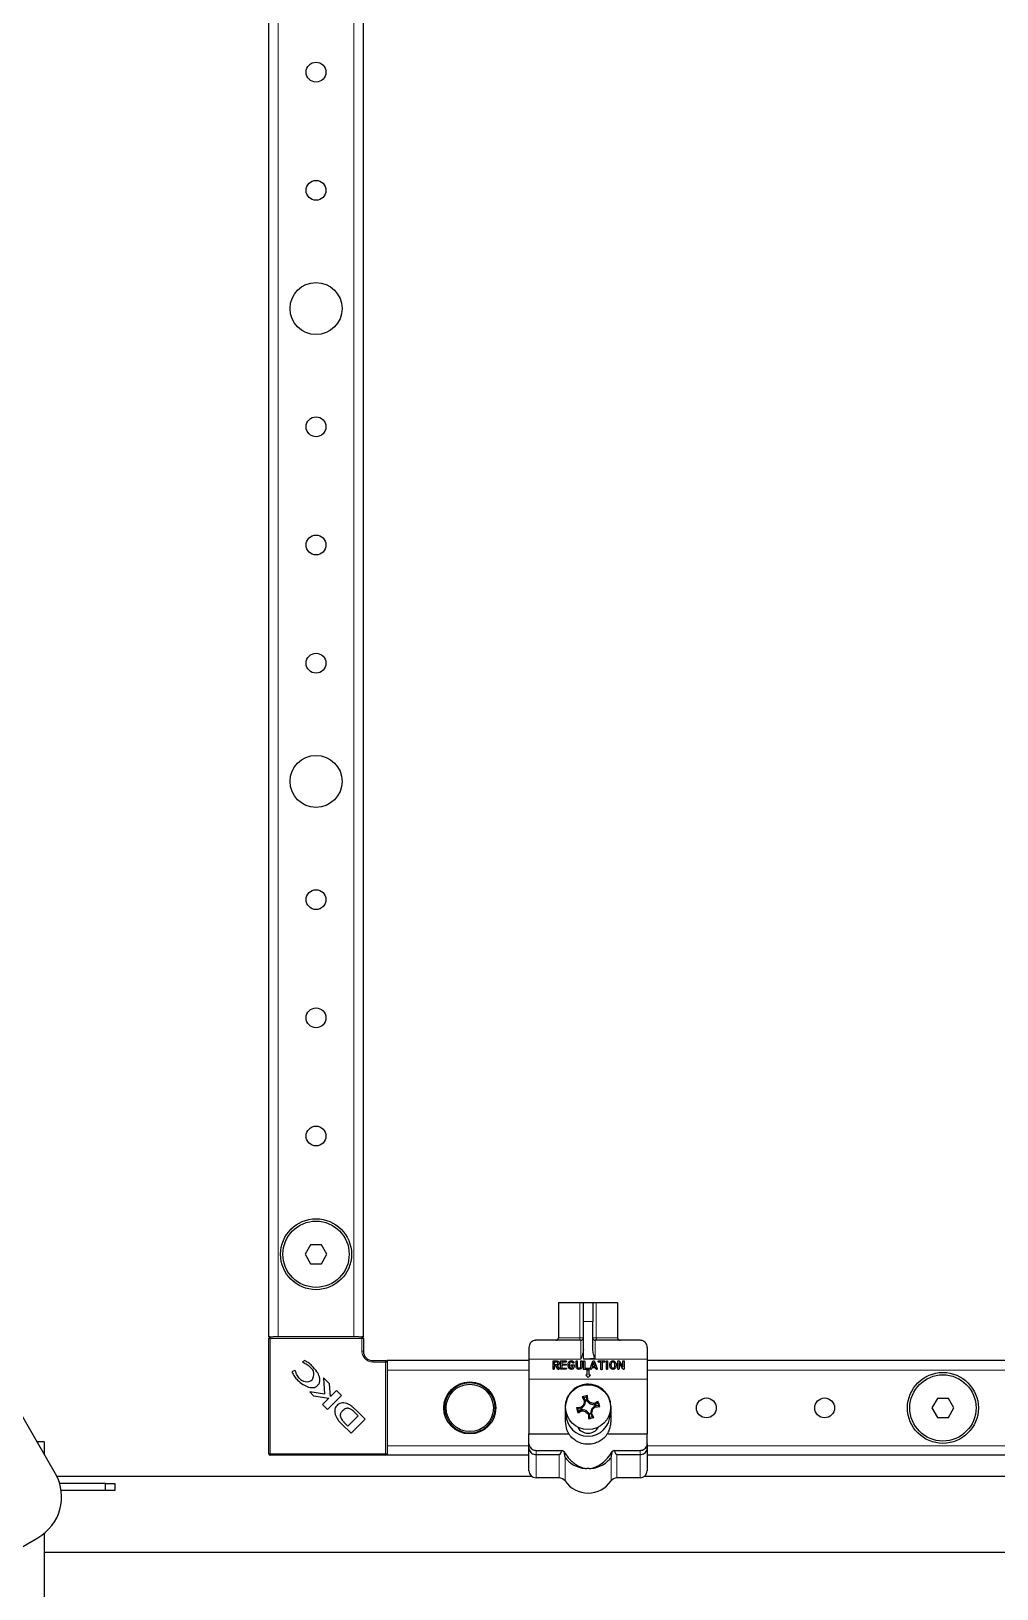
# Model space of a CAD drawing. Header units: millimetres. Extents: x -964 to 2908, y -1920 to 1219.
# Drawn here: x -215.2 to -11, y -1192 to -862.6 of the extents above; entities that cross this region are included whole.
import ezdxf

# ---------------------------------------------------------------- set-up
doc = ezdxf.new("R2010")
doc.units = ezdxf.units.MM

msp = doc.modelspace()

# ---------------------------------------------------------------- linework, layer by layer
at = {"color": 7, "linetype": 'Continuous', "lineweight": 25}
for p, q in [((-164.94, -1138.72), (-164.94, 696.28)), ((-144.94, -1138.72), (-144.94, 696.28)), ((-156.09, -1119.22), (-157.25, -1121.22)), ((-153.78, -1119.22), (-156.09, -1119.22)), ((-152.63, -1121.22), (-153.78, -1119.22)), ((-157.25, -1121.22), (-156.09, -1123.22)), ((-156.09, -1123.22), (-153.78, -1123.22)), ((-153.78, -1123.22), (-152.63, -1121.22)), ((-103.69, -1131.42), (-103.69, -1138.92)), ((-103.69, -1131.42), (-99.16, -1131.42)), ((-99.16, -1131.42), (-98.44, -1131.42)), ((-98.44, -1131.42), (-96.44, -1131.42)), ((-98.44, -1135.42), (-98.44, -1131.42)), ((-96.44, -1131.42), (-96.44, -1135.42)), ((-96.44, -1131.42), (-95.72, -1131.42)), ((-95.72, -1131.42), (-91.19, -1131.42)), ((-91.19, -1131.42), (-91.19, -1138.92)), ((-98.44, -1141.36), (-98.44, -1135.42)), ((-96.44, -1141.35), (-96.44, -1135.42)), ((-209.98, -1167.66), (-227.81, -1136.77)), ((-164.64, -1138.72), (-164.94, -1138.72)), ((-164.94, -1163.42), (-164.94, -1139.02)), ((-164.64, -1138.72), (-163.99, -1138.72)), ((-162.94, -1138.72), (-163.99, -1138.72)), ((-146.94, -1138.72), (-162.94, -1138.72)), ((-145.89, -1138.72), (-146.94, -1138.72)), ((-145.89, -1138.72), (-145.24, -1138.72)), ((-144.94, -1138.72), (-145.24, -1138.72)), ((-144.94, -1139.02), (-144.94, -1141.72)), ((-98.94, -1139.42), (-108.44, -1139.42)), ((-86.44, -1139.42), (-95.94, -1139.42)), ((-109.94, -1140.92), (-109.94, -1143.42)), ((-84.94, -1140.92), (-84.94, -1143.42)), ((-159.39, -1145.78), (-160.08, -1146.11)), ((-159.26, -1145.92), (-159.39, -1145.78)), ((-157.31, -1143.72), (-157.82, -1143.97)), ((-157.82, -1143.97), (-157.71, -1144.08)), ((-142.94, -1143.72), (-140.24, -1143.72)), ((-109.94, -1143.72), (-139.94, -1143.72)), ((-139.94, -1143.72), (-139.94, -1144.02)), ((-139.94, -1144.02), (-139.94, -1144.66)), ((-139.94, -1144.66), (-139.94, -1145.72)), ((-139.94, -1145.72), (-139.94, -1161.72)), ((-109.94, -1143.42), (-109.94, -1147.67)), ((-104.85, -1143.77), (-104.09, -1143.77)), ((-104.85, -1145.43), (-104.85, -1143.77)), ((-104.09, -1144.03), (-104.58, -1144.03)), ((-104.58, -1144.03), (-104.58, -1144.54)), ((-104.58, -1144.54), (-103.99, -1144.54)), ((-104.29, -1144.8), (-104.58, -1144.8)), ((-104.58, -1144.8), (-104.58, -1145.43)), ((-103.8, -1145.51), (-104.29, -1144.8)), ((-103.99, -1144.8), (-103.58, -1145.37)), ((-103.24, -1145.54), (-103.24, -1143.77)), ((-103.24, -1143.77), (-102.18, -1143.77)), ((-102.18, -1145.54), (-103.24, -1145.54)), ((-102.18, -1144.03), (-102.98, -1144.03)), ((-102.98, -1144.03), (-102.98, -1144.44)), ((-102.98, -1144.44), (-102.23, -1144.44)), ((-102.23, -1144.7), (-102.98, -1144.7)), ((-102.98, -1144.7), (-102.98, -1145.28)), ((-102.98, -1145.28), (-102.18, -1145.28)), ((-100.7, -1144.87), (-100.91, -1144.87)), ((-100.9, -1144.61), (-100.41, -1144.61)), ((-100.41, -1144.61), (-100.41, -1144.91)), ((-99.98, -1144.96), (-99.98, -1143.88)), ((-99.72, -1143.88), (-99.72, -1144.96)), ((-98.97, -1144.94), (-98.97, -1143.88)), ((-98.71, -1143.88), (-98.71, -1144.94)), ((-98.42, -1145.57), (-98.42, -1143.9)), ((-97.36, -1145.57), (-98.42, -1145.57)), ((-98.16, -1143.9), (-98.16, -1145.3)), ((-98.16, -1145.3), (-97.36, -1145.3)), ((-97.19, -1145.77), (-97.69, -1145.77)), ((-97.69, -1145.77), (-97.69, -1146.77)), ((-97.19, -1146.77), (-97.19, -1145.77)), ((-97, -1145.39), (-96.43, -1143.86)), ((-96.66, -1145.23), (-96.75, -1145.48)), ((-95.85, -1145.23), (-96.66, -1145.23)), ((-96.26, -1144.1), (-96.57, -1144.97)), ((-96.57, -1144.97), (-95.94, -1144.97)), ((-95.94, -1144.97), (-96.26, -1144.1)), ((-96.1, -1143.88), (-95.51, -1145.39)), ((-95.76, -1145.47), (-95.85, -1145.23)), ((-95.17, -1143.77), (-94.05, -1143.77)), ((-94.75, -1144.03), (-95.17, -1144.03)), ((-94.75, -1145.5), (-94.75, -1144.03)), ((-94.44, -1144.03), (-94.44, -1145.5)), ((-94.05, -1144.03), (-94.44, -1144.03)), ((-93.58, -1145.43), (-93.58, -1143.9)), ((-93.32, -1143.9), (-93.32, -1145.43)), ((-91.16, -1145.43), (-91.16, -1143.87)), ((-90.06, -1145.46), (-90.9, -1144.19)), ((-90.9, -1144.19), (-90.9, -1145.43)), ((-90.89, -1143.83), (-90.08, -1145.06)), ((-90.08, -1145.06), (-90.08, -1143.88)), ((-89.82, -1143.88), (-89.82, -1145.43)), ((-84.94, -1143.42), (-84.94, -1147.67)), ((95.06, -1143.72), (-84.94, -1143.72)), ((-153.35, -1147.35), (-153.17, -1150.82)), ((-152.07, -1148.63), (-153.35, -1147.35)), ((-151.89, -1151.29), (-152.07, -1148.63)), ((-109.94, -1147.67), (-109.94, -1159.17)), ((-97.94, -1146.77), (-97.44, -1147.27)), ((-97.69, -1146.77), (-97.94, -1146.77)), ((-97.44, -1147.27), (-96.94, -1146.77)), ((-96.94, -1146.77), (-97.19, -1146.77)), ((-84.94, -1147.67), (-84.94, -1159.17)), ((-156.27, -1150.35), (-155.47, -1151.14)), ((-153.17, -1150.82), (-156.27, -1150.35)), ((-155.47, -1151.14), (-152.21, -1151.63)), ((-152.21, -1151.63), (-153.6, -1153.02)), ((-153.6, -1153.02), (-152.55, -1154.07)), ((-152.55, -1154.07), (-149.59, -1151.11)), ((-150.65, -1150.05), (-151.89, -1151.29)), ((-149.59, -1151.11), (-150.65, -1150.05)), ((-98.35, -1151.53), (-98.65, -1151.41)), ((-98.35, -1151.53), (-97.77, -1151.36)), ((-97.95, -1152.22), (-98.35, -1151.53)), ((-97.95, -1152.22), (-98.19, -1152.26)), ((-98.18, -1153.16), (-97.95, -1152.22)), ((-97.77, -1151.36), (-97.58, -1151.1)), ((-97.77, -1151.36), (-97.74, -1152.16)), ((-97.74, -1152.16), (-97.51, -1152.06)), ((-97.74, -1152.16), (-97.04, -1152.83)), ((-97.04, -1152.83), (-96.92, -1152.62)), ((-97.04, -1152.83), (-96.09, -1153.06)), ((-96.09, -1153.06), (-96.13, -1152.82)), ((-96.09, -1153.06), (-95.4, -1152.66)), ((-95.4, -1152.66), (-95.28, -1152.36)), ((-95.4, -1152.66), (-95.23, -1153.24)), ((-23.59, -1151.72), (-24.75, -1153.72)), ((-21.28, -1151.72), (-23.59, -1151.72)), ((-20.13, -1153.72), (-21.28, -1151.72)), ((-148.25, -1157.55), (-146.07, -1155.37)), ((-147.55, -1159.07), (-144.59, -1156.11)), ((-146.07, -1155.37), (-146.75, -1154.71)), ((-146.48, -1154.22), (-146.49, -1154.2)), ((-144.59, -1156.11), (-146.48, -1154.22)), ((-102.29, -1153.57), (-102.29, -1156.57)), ((-102.09, -1155.07), (-102.29, -1155.07)), ((-99.64, -1153.9), (-99.91, -1153.7)), ((-99.64, -1153.9), (-98.85, -1153.86)), ((-99.47, -1154.48), (-99.64, -1153.9)), ((-99.47, -1154.48), (-99.59, -1154.78)), ((-98.79, -1154.07), (-99.47, -1154.48)), ((-98.85, -1153.86), (-98.95, -1153.64)), ((-98.85, -1153.86), (-98.18, -1153.16)), ((-98.79, -1154.07), (-98.75, -1154.32)), ((-97.84, -1154.3), (-98.79, -1154.07)), ((-98.18, -1153.16), (-98.39, -1153.05)), ((-97.84, -1154.3), (-97.96, -1154.52)), ((-97.14, -1154.97), (-97.84, -1154.3)), ((-97.14, -1154.97), (-97.37, -1155.07)), ((-97.11, -1155.77), (-97.3, -1156.04)), ((-97.11, -1155.77), (-97.14, -1154.97)), ((-96.53, -1155.6), (-97.11, -1155.77)), ((-96.7, -1153.97), (-96.93, -1154.91)), ((-96.93, -1154.91), (-96.69, -1154.88)), ((-96.93, -1154.91), (-96.53, -1155.6)), ((-96.03, -1153.27), (-96.7, -1153.97)), ((-96.7, -1153.97), (-96.49, -1154.09)), ((-96.53, -1155.6), (-96.23, -1155.72)), ((-95.23, -1153.24), (-96.03, -1153.27)), ((-96.03, -1153.27), (-95.93, -1153.49)), ((-95.23, -1153.24), (-94.97, -1153.43)), ((-92.59, -1155.07), (-92.79, -1155.07)), ((-92.59, -1156.57), (-92.59, -1153.57)), ((-24.75, -1153.72), (-23.59, -1155.72)), ((-23.59, -1155.72), (-21.28, -1155.72)), ((-21.28, -1155.72), (-20.13, -1153.72)), ((-149.54, -1157.08), (-147.55, -1159.07)), ((-148.99, -1156.83), (-148.25, -1157.55)), ((-109.94, -1161.31), (-109.94, -1159.17)), ((-109.94, -1159.17), (-101.53, -1159.17)), ((-93.35, -1159.17), (-84.94, -1159.17)), ((-84.94, -1161.31), (-84.94, -1159.17)), ((-212.44, -1160.92), (-213.87, -1160.92)), ((-212.44, -1160.92), (-212.44, -1163.4)), ((-139.94, -1161.72), (-139.94, -1162.77)), ((-139.94, -1162.77), (-139.94, -1163.42)), ((-109.94, -1162.22), (-109.94, -1161.31)), ((-109.94, -1167.02), (-109.94, -1162.22)), ((-108.44, -1162.7), (-102.92, -1162.7)), ((-91.96, -1162.7), (-86.44, -1162.7)), ((-84.94, -1161.31), (-84.94, -1162.22)), ((-84.94, -1162.22), (-84.94, -1167.02)), ((-140.24, -1163.72), (-164.64, -1163.72)), ((-139.94, -1163.42), (-139.94, -1163.72)), ((-109.94, -1163.72), (-139.94, -1163.72)), ((-108.44, -1163.6), (-103.53, -1163.6)), ((-91.35, -1163.6), (-86.44, -1163.6)), ((95.06, -1163.72), (-84.94, -1163.72)), ((-109.34, -1168.22), (-209.69, -1168.22)), ((-103.53, -1168.52), (-108.44, -1168.52)), ((-86.44, -1168.52), (-91.35, -1168.52)), ((120.56, -1168.22), (-85.54, -1168.22)), ((-199.44, -1169.72), (-209.12, -1169.72)), ((-199.44, -1171.22), (-208.8, -1171.22)), ((-199.44, -1171.22), (-199.44, -1169.72)), ((-199.44, -1169.72), (-197.44, -1169.72)), ((-197.44, -1171.22), (-199.44, -1171.22)), ((-197.44, -1169.72), (-197.44, -1171.22)), ((-220.66, -1185.19), (-213.72, -1181.18)), ((-212.44, -1180.3), (-212.44, -1193.72)), ((-212.44, -1184.22), (120.56, -1184.22))]:
    msp.add_line(p, q, dxfattribs=at)
at = {"color": 8, "linetype": 'Continuous', "lineweight": 18}
for p, q in [((-162.94, -1138.72), (-162.94, 696.28)), ((-146.94, -1138.72), (-146.94, 696.28)), ((-99.16, -1138.92), (-99.16, -1131.42)), ((-95.72, -1131.42), (-95.72, -1138.92)), ((-96.44, -1135.42), (-98.44, -1135.42)), ((-164.94, -1139.02), (-164.64, -1139.02)), ((-164.64, -1138.72), (-164.64, -1139.02)), ((-164.64, -1139.02), (-164.64, -1163.42)), ((-145.24, -1139.02), (-164.64, -1139.02)), ((-145.24, -1138.72), (-145.24, -1139.02)), ((-145.24, -1141.72), (-145.24, -1139.02)), ((-145.24, -1139.02), (-144.94, -1139.02)), ((-103.69, -1138.92), (-99.16, -1138.92)), ((-99.16, -1138.92), (-98.44, -1138.92)), ((-98.94, -1143.42), (-98.94, -1139.42)), ((-96.44, -1138.92), (-95.72, -1138.92)), ((-95.94, -1139.42), (-95.94, -1143.35)), ((-95.72, -1138.92), (-91.19, -1138.92)), ((-144.94, -1141.72), (-145.24, -1141.72)), ((-98.44, -1143.42), (-98.44, -1141.36)), ((-142.94, -1143.72), (-142.94, -1144.02)), ((-140.24, -1144.02), (-142.94, -1144.02)), ((-140.24, -1143.72), (-140.24, -1144.02)), ((-140.24, -1163.42), (-140.24, -1144.02)), ((-140.24, -1144.02), (-139.94, -1144.02)), ((-109.94, -1145.72), (-139.94, -1145.72)), ((-98.94, -1143.42), (-109.94, -1143.42)), ((-84.94, -1143.42), (-98.44, -1143.42)), ((95.06, -1145.72), (-84.94, -1145.72)), ((-84.94, -1147.67), (-109.94, -1147.67)), ((-109.94, -1161.72), (-139.94, -1161.72)), ((-108.44, -1162.7), (-108.44, -1163.6)), ((-86.44, -1163.6), (-86.44, -1162.7)), ((95.06, -1161.72), (-84.94, -1161.72)), ((-164.64, -1163.42), (-164.94, -1163.42)), ((-164.64, -1163.42), (-140.24, -1163.42)), ((-164.64, -1163.42), (-164.64, -1163.72)), ((-140.24, -1163.42), (-140.24, -1163.72)), ((-140.24, -1163.42), (-139.94, -1163.42)), ((-108.44, -1163.6), (-108.44, -1168.52)), ((-103.53, -1168.52), (-103.53, -1163.6)), ((-102.29, -1164.2), (-102.29, -1169.17)), ((-92.58, -1169.17), (-92.58, -1164.2)), ((-91.35, -1163.6), (-91.35, -1168.52)), ((-86.44, -1168.52), (-86.44, -1163.6))]:
    msp.add_line(p, q, dxfattribs=at)
at = {"color": 8, "linetype": 'Continuous', "lineweight": 18, "flags": 128}
for points in [[(-99.16, -1138.92), (-99.17, -1139.01), (-99.17, -1139.11), (-99.19, -1139.2), (-99.2, -1139.27), (-99.22, -1139.33), (-99.25, -1139.38), (-99.27, -1139.41), (-99.3, -1139.42)], [(-95.58, -1139.42), (-95.6, -1139.41), (-95.63, -1139.38), (-95.65, -1139.33), (-95.67, -1139.27), (-95.69, -1139.2), (-95.7, -1139.11), (-95.71, -1139.01), (-95.72, -1138.92)]]:
    msp.add_lwpolyline(points, dxfattribs=at)
at = {"color": 7, "linetype": 'Continuous', "lineweight": 25}
for centre, radius in [((-154.94, -871.22), 2.1), ((-154.94, -896.22), 2.1), ((-154.94, -921.22), 5.5), ((-154.94, -946.22), 2.1), ((-154.94, -971.22), 2.1), ((-154.94, -996.22), 2.1), ((-154.94, -1021.22), 5.5), ((-154.94, -1046.22), 2.1), ((-154.94, -1071.22), 2.1), ((-154.94, -1096.22), 2.1), ((-154.94, -1121.22), 7.5), ((-154.94, -1121.22), 7), ((-22.44, -1153.72), 7.5), ((-122.44, -1153.72), 5.5), ((-122.44, -1153.72), 5), ((-97.44, -1153.57), 4.75), ((-22.44, -1153.72), 7), ((-72.44, -1153.72), 2.1), ((-47.44, -1153.72), 2.1)]:
    msp.add_circle(centre, radius, dxfattribs=at)
at = {"color": 8, "linetype": 'Continuous', "lineweight": 18}
msp.add_circle((-122.44, -1153.72), 5.3, dxfattribs=at)
at = {"color": 7, "linetype": 'Continuous', "lineweight": 25}
for centre, radius, start, end in [((-164.64, -1139.02), 0.3, 90, 180), ((-145.24, -1139.02), 0.3, 0, 90), ((-104.19, -1138.92), 0.5, 270, 0), ((-98.94, -1138.92), 0.5, 270, 0), ((-95.94, -1138.92), 0.5, 180, 270), ((-90.69, -1138.92), 0.5, 180, 270), ((-142.94, -1141.72), 2, 180, 270), ((-157.34, -1146.64), 1.94, 323.3097, 52.3464), ((-140.24, -1144.02), 0.3, 0, 90), ((-156.94, -1146.21), 1.97, 218.454, 305.887), ((-77.15, -1223.13), 74.88, 105.834, 106.6907), ((-37.89, -1118.63), 69.05, 208.3479, 209.1477), ((-25.01, -1171.27), 75.61, 165.4358, 166.0536), ((-166.44, -1156.13), 69.05, 3.3769, 4.1768), ((-148.99, -1207.44), 75.61, 46.4711, 47.0889), ((-115.14, -1226), 75.61, 75.4358, 76.0536), ((-62.5, -1213.12), 69.05, 118.3479, 119.1477), ((-167.01, -1173.86), 74.88, 15.834, 16.6907), ((-146.33, -1153.42), 4.87, 200.3445, 228.7777), ((-97.44, -1155.07), 4.65, 180, 0), ((-94.88, -1222.57), 69.05, 93.3769, 94.1768), ((-27.87, -1133.27), 74.88, 195.834, 196.6907), ((-132.38, -1094.01), 69.05, 298.3479, 299.1477), ((-43.57, -1205.12), 75.61, 136.4711, 137.0889), ((-79.74, -1081.14), 75.61, 255.4358, 256.0536), ((-45.89, -1099.7), 75.61, 226.4711, 227.0889), ((-28.44, -1151.01), 69.05, 183.3769, 184.1768), ((-117.73, -1084), 74.88, 285.834, 286.6907), ((-169.87, -1135.86), 75.61, 345.4358, 346.0536), ((-156.99, -1188.51), 69.05, 28.3479, 29.1477), ((-151.31, -1102.01), 75.61, 316.4711, 317.0889), ((-100, -1084.57), 69.05, 273.3769, 274.1768), ((-144.52, -1152.64), 6.12, 216.9888, 223.0744), ((-97.44, -1156.57), 2.5, 209.1764, 330.8236), ((-164.64, -1163.42), 0.3, 180, 270), ((-140.24, -1163.42), 0.3, 270, 0), ((-218.72, -1172.52), 10, 300, 29.0469), ((-108.44, -1167.02), 1.5, 180, 270), ((-103.53, -1170.02), 1.5, 34.5604, 90), ((-97.44, -1165.82), 5.9, 214.5604, 325.4396), ((-91.35, -1170.02), 1.5, 90, 145.4396), ((-86.44, -1167.02), 1.5, 270, 0)]:
    msp.add_arc(centre, radius, start, end, dxfattribs=at)
at = {"color": 8, "linetype": 'Continuous', "lineweight": 18}
msp.add_arc((-142.94, -1141.72), 2.3, 180, 270, dxfattribs=at)
at = {"color": 7, "linetype": 'Continuous', "lineweight": 25}
msp.add_ellipse((15330.74, -1143.42), major_axis=(15429.18, 0), ratio=0.000259, start_param=3.123591, end_param=3.141593, dxfattribs=at)
for points, knots in [([(-108.44, -1139.42), (-108.44, -1139.42), (-108.51, -1139.42), (-108.86, -1139.44), (-109.39, -1139.68), (-109.86, -1140.26), (-109.92, -1140.73), (-109.94, -1140.92)], [0, 0, 0, 0, 0.003231, 0.101221, 0.514725, 0.80586, 1, 1, 1, 1]), ([(-84.94, -1140.92), (-84.96, -1140.73), (-85.02, -1140.26), (-85.49, -1139.68), (-86.02, -1139.44), (-86.37, -1139.42), (-86.44, -1139.42), (-86.44, -1139.42)], [0, 0, 0, 0, 0.19414, 0.485275, 0.898779, 0.996769, 1, 1, 1, 1]), ([(-98.44, -1141.36), (-98.48, -1141.69), (-98.56, -1142.4), (-98.81, -1143.06), (-98.94, -1143.41), (-98.94, -1143.42)], [0, 0, 0, 0, 0.475461, 0.994056, 1, 1, 1, 1]), ([(-95.94, -1143.35), (-95.94, -1143.35), (-95.94, -1143.34), (-95.95, -1143.34), (-95.96, -1143.32), (-96, -1143.24), (-96.12, -1142.91), (-96.34, -1142.28), (-96.4, -1141.68), (-96.44, -1141.35)], [0, 0, 0, 0, 0.00167, 0.003889, 0.009531, 0.034361, 0.132751, 0.526214, 1, 1, 1, 1]), ([(-160.08, -1146.11), (-159.9, -1146.45), (-159.56, -1147.08), (-159.07, -1147.61), (-158.85, -1147.85)], [0, 0, 0, 0, 0.5368, 1, 1, 1, 1]), ([(-158.49, -1147.43), (-158.7, -1147.17), (-159.08, -1146.72), (-159.2, -1146.16), (-159.26, -1145.92)], [0, 0, 0, 0, 0.5796082, 1, 1, 1, 1]), ([(-157.71, -1144.08), (-157.4, -1144.22), (-156.83, -1144.48), (-156.37, -1144.91), (-156.16, -1145.11)], [0, 0, 0, 0, 0.5476433, 1, 1, 1, 1]), ([(-155.8, -1144.82), (-156.07, -1144.58), (-156.53, -1144.15), (-157.08, -1143.85), (-157.31, -1143.72)], [0, 0, 0, 0, 0.5776526, 1, 1, 1, 1]), ([(-154.68, -1149.05), (-154.54, -1148.89), (-154.26, -1148.55), (-154.09, -1147.86), (-154.22, -1146.98), (-154.79, -1145.91), (-155.43, -1145.22), (-155.8, -1144.82)], [0, 0, 0, 0, 0.130532, 0.266031, 0.423997, 0.666819, 1, 1, 1, 1]), ([(-104.73, -1145.57), (-104.75, -1145.57), (-104.78, -1145.56), (-104.83, -1145.53), (-104.84, -1145.48), (-104.85, -1145.45), (-104.85, -1145.43)], [0, 0, 0, 0, 0.280437, 0.558281, 0.778899, 1, 1, 1, 1]), ([(-104.58, -1145.43), (-104.58, -1145.45), (-104.59, -1145.5), (-104.62, -1145.55), (-104.68, -1145.56), (-104.71, -1145.57), (-104.73, -1145.57)], [0, 0, 0, 0, 0.280498, 0.558325, 0.778868, 1, 1, 1, 1]), ([(-104.09, -1143.77), (-104.01, -1143.78), (-103.88, -1143.79), (-103.77, -1143.87), (-103.72, -1143.91)], [0, 0, 0, 0, 0.559747, 1, 1, 1, 1]), ([(-103.9, -1144.1), (-103.93, -1144.08), (-103.99, -1144.04), (-104.06, -1144.03), (-104.09, -1144.03)], [0, 0, 0, 0, 0.559136, 1, 1, 1, 1]), ([(-103.99, -1144.54), (-103.97, -1144.53), (-103.93, -1144.53), (-103.9, -1144.5), (-103.89, -1144.49)], [0, 0, 0, 0, 0.558174, 1, 1, 1, 1]), ([(-103.75, -1144.71), (-103.79, -1144.74), (-103.86, -1144.78), (-103.95, -1144.8), (-103.99, -1144.8)], [0, 0, 0, 0, 0.56031, 1, 1, 1, 1]), ([(-103.82, -1144.29), (-103.82, -1144.25), (-103.83, -1144.18), (-103.88, -1144.12), (-103.9, -1144.1)], [0, 0, 0, 0, 0.5596918, 1, 1, 1, 1]), ([(-103.89, -1144.49), (-103.88, -1144.48), (-103.85, -1144.45), (-103.82, -1144.38), (-103.82, -1144.33), (-103.82, -1144.29)], [0, 0, 0, 0, 0.279917, 0.56006, 1, 1, 1, 1]), ([(-103.7, -1145.57), (-103.71, -1145.57), (-103.74, -1145.57), (-103.77, -1145.55), (-103.79, -1145.52), (-103.8, -1145.51)], [0, 0, 0, 0, 0.2802197, 0.5613047, 1, 1, 1, 1]), ([(-103.55, -1144.29), (-103.56, -1144.39), (-103.58, -1144.55), (-103.7, -1144.66), (-103.75, -1144.71)], [0, 0, 0, 0, 0.559457, 1, 1, 1, 1]), ([(-103.72, -1143.91), (-103.66, -1143.97), (-103.57, -1144.08), (-103.56, -1144.23), (-103.55, -1144.29)], [0, 0, 0, 0, 0.5589475, 1, 1, 1, 1]), ([(-103.55, -1145.44), (-103.56, -1145.46), (-103.56, -1145.5), (-103.61, -1145.54), (-103.65, -1145.56), (-103.69, -1145.57), (-103.7, -1145.57)], [0, 0, 0, 0, 0.278138, 0.558544, 0.779161, 1, 1, 1, 1]), ([(-103.58, -1145.37), (-103.57, -1145.38), (-103.56, -1145.4), (-103.55, -1145.43), (-103.55, -1145.44)], [0, 0, 0, 0, 0.561079, 1, 1, 1, 1]), ([(-102.23, -1144.44), (-102.21, -1144.44), (-102.16, -1144.44), (-102.11, -1144.47), (-102.08, -1144.52), (-102.08, -1144.56), (-102.08, -1144.57)], [0, 0, 0, 0, 0.280945, 0.559897, 0.779525, 1, 1, 1, 1]), ([(-102.08, -1144.57), (-102.08, -1144.59), (-102.08, -1144.64), (-102.14, -1144.7), (-102.19, -1144.7), (-102.23, -1144.7)], [0, 0, 0, 0, 0.281099, 0.559768, 1, 1, 1, 1]), ([(-102.18, -1143.77), (-102.16, -1143.77), (-102.11, -1143.77), (-102.06, -1143.8), (-102.03, -1143.85), (-102.03, -1143.88), (-102.02, -1143.9)], [0, 0, 0, 0, 0.280872, 0.559701, 0.779382, 1, 1, 1, 1]), ([(-102.02, -1143.9), (-102.03, -1143.92), (-102.03, -1143.97), (-102.09, -1144.03), (-102.14, -1144.03), (-102.18, -1144.03)], [0, 0, 0, 0, 0.281053, 0.559663, 1, 1, 1, 1]), ([(-102.18, -1145.28), (-102.16, -1145.28), (-102.11, -1145.28), (-102.06, -1145.31), (-102.03, -1145.36), (-102.03, -1145.39), (-102.02, -1145.41)], [0, 0, 0, 0, 0.280912, 0.559714, 0.779499, 1, 1, 1, 1]), ([(-102.02, -1145.41), (-102.03, -1145.43), (-102.03, -1145.48), (-102.09, -1145.54), (-102.14, -1145.54), (-102.18, -1145.54)], [0, 0, 0, 0, 0.281214, 0.559901, 1, 1, 1, 1]), ([(-101.68, -1144.67), (-101.68, -1144.53), (-101.66, -1144.29), (-101.54, -1144.09), (-101.48, -1144)], [0, 0, 0, 0, 0.56034, 1, 1, 1, 1]), ([(-101.49, -1145.28), (-101.55, -1145.17), (-101.66, -1144.98), (-101.68, -1144.77), (-101.68, -1144.67)], [0, 0, 0, 0, 0.5593467, 1, 1, 1, 1]), ([(-100.96, -1145.57), (-101.02, -1145.56), (-101.14, -1145.55), (-101.33, -1145.46), (-101.43, -1145.35), (-101.49, -1145.28)], [0, 0, 0, 0, 0.280314, 0.560507, 1, 1, 1, 1]), ([(-101.48, -1144), (-101.41, -1143.92), (-101.27, -1143.77), (-101.08, -1143.75), (-100.99, -1143.75)], [0, 0, 0, 0, 0.5592171, 1, 1, 1, 1]), ([(-101, -1144.01), (-101.04, -1144.01), (-101.11, -1144.02), (-101.24, -1144.09), (-101.39, -1144.3), (-101.41, -1144.52), (-101.42, -1144.67)], [0, 0, 0, 0, 0.125332, 0.250695, 0.500738, 1, 1, 1, 1]), ([(-101.42, -1144.67), (-101.41, -1144.76), (-101.4, -1144.91), (-101.33, -1145.04), (-101.3, -1145.1)], [0, 0, 0, 0, 0.5599802, 1, 1, 1, 1]), ([(-101.3, -1145.1), (-101.25, -1145.16), (-101.17, -1145.27), (-101.03, -1145.29), (-100.97, -1145.3)], [0, 0, 0, 0, 0.5608576, 1, 1, 1, 1]), ([(-101.03, -1144.74), (-101.03, -1144.72), (-101.03, -1144.68), (-101, -1144.63), (-100.95, -1144.61), (-100.92, -1144.61), (-100.9, -1144.61)], [0, 0, 0, 0, 0.280637, 0.55889, 0.779144, 1, 1, 1, 1]), ([(-100.91, -1144.87), (-100.93, -1144.87), (-100.97, -1144.87), (-101.01, -1144.83), (-101.03, -1144.79), (-101.03, -1144.76), (-101.03, -1144.74)], [0, 0, 0, 0, 0.2806643, 0.558735, 0.779002, 1, 1, 1, 1]), ([(-100.81, -1144.06), (-100.85, -1144.04), (-100.91, -1144.01), (-100.97, -1144.01), (-101, -1144.01)], [0, 0, 0, 0, 0.558634, 1, 1, 1, 1]), ([(-100.99, -1143.75), (-100.93, -1143.75), (-100.8, -1143.75), (-100.69, -1143.81), (-100.65, -1143.84)], [0, 0, 0, 0, 0.560514, 1, 1, 1, 1]), ([(-100.97, -1145.3), (-100.94, -1145.3), (-100.89, -1145.3), (-100.79, -1145.25), (-100.76, -1145.18), (-100.74, -1145.14)], [0, 0, 0, 0, 0.281265, 0.561609, 1, 1, 1, 1]), ([(-100.62, -1145.44), (-100.68, -1145.48), (-100.78, -1145.56), (-100.91, -1145.56), (-100.96, -1145.57)], [0, 0, 0, 0, 0.558998, 1, 1, 1, 1]), ([(-100.71, -1144.17), (-100.73, -1144.15), (-100.76, -1144.1), (-100.8, -1144.07), (-100.81, -1144.06)], [0, 0, 0, 0, 0.560467, 1, 1, 1, 1]), ([(-100.74, -1145.14), (-100.72, -1145.09), (-100.7, -1145), (-100.7, -1144.91), (-100.7, -1144.87)], [0, 0, 0, 0, 0.559597, 1, 1, 1, 1]), ([(-100.6, -1144.23), (-100.63, -1144.23), (-100.67, -1144.22), (-100.7, -1144.19), (-100.71, -1144.17)], [0, 0, 0, 0, 0.558039, 1, 1, 1, 1]), ([(-100.65, -1143.84), (-100.61, -1143.87), (-100.54, -1143.92), (-100.5, -1143.99), (-100.48, -1144.02)], [0, 0, 0, 0, 0.559542, 1, 1, 1, 1]), ([(-100.41, -1144.91), (-100.42, -1145.02), (-100.43, -1145.22), (-100.56, -1145.37), (-100.62, -1145.44)], [0, 0, 0, 0, 0.560493, 1, 1, 1, 1]), ([(-100.45, -1144.11), (-100.45, -1144.13), (-100.46, -1144.17), (-100.5, -1144.21), (-100.55, -1144.23), (-100.58, -1144.23), (-100.6, -1144.23)], [0, 0, 0, 0, 0.277709, 0.558209, 0.77892, 1, 1, 1, 1]), ([(-100.48, -1144.02), (-100.47, -1144.04), (-100.45, -1144.06), (-100.45, -1144.09), (-100.45, -1144.11)], [0, 0, 0, 0, 0.560691, 1, 1, 1, 1]), ([(-99.98, -1143.88), (-99.98, -1143.86), (-99.98, -1143.82), (-99.95, -1143.77), (-99.91, -1143.75), (-99.88, -1143.75), (-99.86, -1143.75)], [0, 0, 0, 0, 0.280849, 0.55949, 0.779158, 1, 1, 1, 1]), ([(-99.76, -1145.43), (-99.84, -1145.36), (-99.96, -1145.22), (-99.97, -1145.04), (-99.98, -1144.96)], [0, 0, 0, 0, 0.558332, 1, 1, 1, 1]), ([(-99.86, -1143.75), (-99.84, -1143.75), (-99.8, -1143.75), (-99.74, -1143.78), (-99.72, -1143.83), (-99.72, -1143.86), (-99.72, -1143.88)], [0, 0, 0, 0, 0.28091, 0.559174, 0.779166, 1, 1, 1, 1]), ([(-99.32, -1145.57), (-99.41, -1145.56), (-99.57, -1145.56), (-99.71, -1145.47), (-99.76, -1145.43)], [0, 0, 0, 0, 0.55925, 1, 1, 1, 1]), ([(-99.72, -1144.96), (-99.71, -1145.02), (-99.7, -1145.12), (-99.63, -1145.19), (-99.6, -1145.23)], [0, 0, 0, 0, 0.560313, 1, 1, 1, 1]), ([(-99.6, -1145.23), (-99.55, -1145.25), (-99.48, -1145.3), (-99.38, -1145.3), (-99.34, -1145.3)], [0, 0, 0, 0, 0.559441, 1, 1, 1, 1]), ([(-99.34, -1145.3), (-99.29, -1145.3), (-99.18, -1145.29), (-99.04, -1145.2), (-98.98, -1145.07), (-98.98, -1144.98), (-98.97, -1144.94)], [0, 0, 0, 0, 0.280935, 0.559487, 0.779245, 1, 1, 1, 1]), ([(-98.71, -1144.94), (-98.72, -1145.04), (-98.73, -1145.22), (-98.89, -1145.44), (-99.11, -1145.54), (-99.25, -1145.56), (-99.32, -1145.57)], [0, 0, 0, 0, 0.280416, 0.558636, 0.778958, 1, 1, 1, 1]), ([(-98.97, -1143.88), (-98.97, -1143.86), (-98.97, -1143.82), (-98.94, -1143.77), (-98.9, -1143.75), (-98.87, -1143.75), (-98.85, -1143.75)], [0, 0, 0, 0, 0.2809, 0.559498, 0.779148, 1, 1, 1, 1]), ([(-98.85, -1143.75), (-98.83, -1143.75), (-98.79, -1143.75), (-98.74, -1143.78), (-98.71, -1143.83), (-98.71, -1143.86), (-98.71, -1143.88)], [0, 0, 0, 0, 0.280888, 0.559023, 0.779155, 1, 1, 1, 1]), ([(-98.42, -1143.9), (-98.42, -1143.88), (-98.42, -1143.85), (-98.39, -1143.8), (-98.35, -1143.77), (-98.32, -1143.77), (-98.3, -1143.77)], [0, 0, 0, 0, 0.280912, 0.559405, 0.779108, 1, 1, 1, 1]), ([(-98.3, -1143.77), (-98.28, -1143.77), (-98.24, -1143.77), (-98.19, -1143.8), (-98.16, -1143.85), (-98.16, -1143.89), (-98.16, -1143.9)], [0, 0, 0, 0, 0.280813, 0.559099, 0.77917, 1, 1, 1, 1]), ([(-97.36, -1145.3), (-97.34, -1145.3), (-97.3, -1145.31), (-97.24, -1145.33), (-97.21, -1145.38), (-97.21, -1145.42), (-97.21, -1145.43)], [0, 0, 0, 0, 0.280855, 0.559718, 0.779518, 1, 1, 1, 1]), ([(-97.21, -1145.43), (-97.21, -1145.46), (-97.21, -1145.5), (-97.27, -1145.56), (-97.32, -1145.57), (-97.36, -1145.57)], [0, 0, 0, 0, 0.2812663, 0.5600784, 1, 1, 1, 1]), ([(-97.01, -1145.44), (-97.01, -1145.43), (-97.01, -1145.42), (-97, -1145.4), (-97, -1145.39)], [0, 0, 0, 0, 0.559504, 1, 1, 1, 1]), ([(-96.88, -1145.57), (-96.9, -1145.57), (-96.94, -1145.56), (-96.98, -1145.53), (-97, -1145.49), (-97.01, -1145.46), (-97.01, -1145.44)], [0, 0, 0, 0, 0.2795786, 0.5591942, 0.7795822, 1, 1, 1, 1]), ([(-96.75, -1145.48), (-96.76, -1145.49), (-96.77, -1145.52), (-96.82, -1145.56), (-96.86, -1145.57), (-96.88, -1145.57)], [0, 0, 0, 0, 0.28077, 0.560807, 1, 1, 1, 1]), ([(-96.43, -1143.86), (-96.42, -1143.84), (-96.4, -1143.8), (-96.36, -1143.75), (-96.31, -1143.75), (-96.28, -1143.75)], [0, 0, 0, 0, 0.281465, 0.561772, 1, 1, 1, 1]), ([(-96.28, -1143.75), (-96.26, -1143.75), (-96.21, -1143.75), (-96.14, -1143.79), (-96.12, -1143.84), (-96.1, -1143.88)], [0, 0, 0, 0, 0.2812256, 0.5615217, 1, 1, 1, 1]), ([(-95.64, -1145.57), (-95.66, -1145.57), (-95.69, -1145.56), (-95.73, -1145.53), (-95.75, -1145.5), (-95.76, -1145.47)], [0, 0, 0, 0, 0.280695, 0.560335, 1, 1, 1, 1]), ([(-95.5, -1145.44), (-95.5, -1145.46), (-95.51, -1145.5), (-95.55, -1145.54), (-95.6, -1145.56), (-95.63, -1145.57), (-95.64, -1145.57)], [0, 0, 0, 0, 0.278517, 0.558613, 0.779333, 1, 1, 1, 1]), ([(-95.51, -1145.39), (-95.51, -1145.4), (-95.5, -1145.42), (-95.5, -1145.44), (-95.5, -1145.44)], [0, 0, 0, 0, 0.560081, 1, 1, 1, 1]), ([(-95.31, -1143.9), (-95.3, -1143.88), (-95.3, -1143.84), (-95.27, -1143.79), (-95.22, -1143.77), (-95.19, -1143.77), (-95.17, -1143.77)], [0, 0, 0, 0, 0.280713, 0.558701, 0.779045, 1, 1, 1, 1]), ([(-95.17, -1144.03), (-95.19, -1144.03), (-95.23, -1144.03), (-95.28, -1144), (-95.3, -1143.95), (-95.31, -1143.92), (-95.31, -1143.9)], [0, 0, 0, 0, 0.2807603, 0.5588212, 0.7789154, 1, 1, 1, 1]), ([(-94.61, -1145.64), (-94.63, -1145.64), (-94.67, -1145.64), (-94.73, -1145.6), (-94.75, -1145.55), (-94.75, -1145.52), (-94.75, -1145.5)], [0, 0, 0, 0, 0.2808221, 0.5590594, 0.7790938, 1, 1, 1, 1]), ([(-94.44, -1145.5), (-94.44, -1145.52), (-94.45, -1145.57), (-94.51, -1145.63), (-94.57, -1145.64), (-94.61, -1145.64)], [0, 0, 0, 0, 0.280801, 0.559621, 1, 1, 1, 1]), ([(-94.05, -1143.77), (-94.03, -1143.77), (-93.99, -1143.77), (-93.93, -1143.8), (-93.9, -1143.85), (-93.89, -1143.88), (-93.89, -1143.9)], [0, 0, 0, 0, 0.280951, 0.559967, 0.779431, 1, 1, 1, 1]), ([(-93.89, -1143.9), (-93.89, -1143.92), (-93.9, -1143.97), (-93.96, -1144.03), (-94.01, -1144.03), (-94.05, -1144.03)], [0, 0, 0, 0, 0.2810191, 0.5596788, 1, 1, 1, 1]), ([(-93.58, -1143.9), (-93.58, -1143.88), (-93.58, -1143.84), (-93.55, -1143.79), (-93.5, -1143.77), (-93.48, -1143.77), (-93.46, -1143.77)], [0, 0, 0, 0, 0.280828, 0.559417, 0.779393, 1, 1, 1, 1]), ([(-93.46, -1145.57), (-93.48, -1145.57), (-93.52, -1145.56), (-93.56, -1145.53), (-93.58, -1145.48), (-93.58, -1145.45), (-93.58, -1145.43)], [0, 0, 0, 0, 0.280437, 0.558281, 0.778899, 1, 1, 1, 1]), ([(-93.46, -1143.77), (-93.44, -1143.77), (-93.4, -1143.77), (-93.34, -1143.8), (-93.32, -1143.85), (-93.32, -1143.88), (-93.32, -1143.9)], [0, 0, 0, 0, 0.280765, 0.559178, 0.779175, 1, 1, 1, 1]), ([(-93.32, -1145.43), (-93.32, -1145.45), (-93.32, -1145.5), (-93.36, -1145.55), (-93.41, -1145.57), (-93.44, -1145.57), (-93.46, -1145.57)], [0, 0, 0, 0, 0.280518, 0.5583, 0.778735, 1, 1, 1, 1]), ([(-92.86, -1144.67), (-92.85, -1144.54), (-92.84, -1144.32), (-92.74, -1144.12), (-92.69, -1144.04)], [0, 0, 0, 0, 0.5599138, 1, 1, 1, 1]), ([(-92.68, -1145.28), (-92.74, -1145.18), (-92.85, -1144.98), (-92.86, -1144.76), (-92.86, -1144.67)], [0, 0, 0, 0, 0.559149, 1, 1, 1, 1]), ([(-92.69, -1144.04), (-92.62, -1143.95), (-92.5, -1143.79), (-92.3, -1143.76), (-92.21, -1143.75)], [0, 0, 0, 0, 0.560137, 1, 1, 1, 1]), ([(-92.18, -1145.57), (-92.24, -1145.56), (-92.35, -1145.55), (-92.53, -1145.47), (-92.63, -1145.35), (-92.68, -1145.28)], [0, 0, 0, 0, 0.280367, 0.560574, 1, 1, 1, 1]), ([(-92.5, -1144.21), (-92.53, -1144.29), (-92.59, -1144.44), (-92.6, -1144.6), (-92.6, -1144.67)], [0, 0, 0, 0, 0.559075, 1, 1, 1, 1]), ([(-92.6, -1144.67), (-92.59, -1144.75), (-92.59, -1144.91), (-92.52, -1145.05), (-92.49, -1145.11)], [0, 0, 0, 0, 0.560273, 1, 1, 1, 1]), ([(-92.21, -1144.01), (-92.25, -1144.01), (-92.32, -1144.02), (-92.42, -1144.09), (-92.47, -1144.17), (-92.5, -1144.21)], [0, 0, 0, 0, 0.279832, 0.559843, 1, 1, 1, 1]), ([(-92.49, -1145.11), (-92.45, -1145.17), (-92.37, -1145.27), (-92.24, -1145.29), (-92.18, -1145.3)], [0, 0, 0, 0, 0.560567, 1, 1, 1, 1]), ([(-92.21, -1143.75), (-92.15, -1143.75), (-92.03, -1143.76), (-91.84, -1143.85), (-91.74, -1143.97), (-91.68, -1144.04)], [0, 0, 0, 0, 0.280496, 0.560765, 1, 1, 1, 1]), ([(-91.87, -1144.21), (-91.92, -1144.15), (-92.01, -1144.04), (-92.15, -1144.02), (-92.21, -1144.01)], [0, 0, 0, 0, 0.559596, 1, 1, 1, 1]), ([(-92.18, -1145.3), (-92.15, -1145.3), (-92.07, -1145.29), (-91.95, -1145.23), (-91.9, -1145.15), (-91.86, -1145.11)], [0, 0, 0, 0, 0.280435, 0.560605, 1, 1, 1, 1]), ([(-91.67, -1145.28), (-91.75, -1145.37), (-91.89, -1145.54), (-92.09, -1145.56), (-92.18, -1145.57)], [0, 0, 0, 0, 0.559137, 1, 1, 1, 1]), ([(-91.76, -1144.67), (-91.76, -1144.58), (-91.77, -1144.42), (-91.84, -1144.28), (-91.87, -1144.21)], [0, 0, 0, 0, 0.560046, 1, 1, 1, 1]), ([(-91.86, -1145.11), (-91.83, -1145.03), (-91.76, -1144.89), (-91.76, -1144.73), (-91.76, -1144.67)], [0, 0, 0, 0, 0.559133, 1, 1, 1, 1]), ([(-91.68, -1144.04), (-91.62, -1144.15), (-91.51, -1144.34), (-91.5, -1144.57), (-91.49, -1144.67)], [0, 0, 0, 0, 0.559312, 1, 1, 1, 1]), ([(-91.49, -1144.67), (-91.5, -1144.79), (-91.52, -1145.01), (-91.62, -1145.2), (-91.67, -1145.28)], [0, 0, 0, 0, 0.559865, 1, 1, 1, 1]), ([(-91.16, -1143.87), (-91.16, -1143.85), (-91.16, -1143.82), (-91.13, -1143.77), (-91.08, -1143.75), (-91.06, -1143.75), (-91.04, -1143.75)], [0, 0, 0, 0, 0.280941, 0.559114, 0.779089, 1, 1, 1, 1]), ([(-91.04, -1145.57), (-91.06, -1145.57), (-91.1, -1145.56), (-91.15, -1145.51), (-91.16, -1145.46), (-91.16, -1145.43)], [0, 0, 0, 0, 0.281503, 0.560294, 1, 1, 1, 1]), ([(-91.04, -1143.75), (-91.02, -1143.75), (-90.99, -1143.75), (-90.93, -1143.77), (-90.91, -1143.81), (-90.89, -1143.83)], [0, 0, 0, 0, 0.280638, 0.560877, 1, 1, 1, 1]), ([(-90.9, -1145.43), (-90.9, -1145.45), (-90.9, -1145.49), (-90.94, -1145.54), (-90.99, -1145.57), (-91.02, -1145.57), (-91.04, -1145.57)], [0, 0, 0, 0, 0.280569, 0.558477, 0.77887, 1, 1, 1, 1]), ([(-90.08, -1143.88), (-90.08, -1143.86), (-90.08, -1143.82), (-90.05, -1143.77), (-90.01, -1143.75), (-89.98, -1143.75), (-89.96, -1143.75)], [0, 0, 0, 0, 0.280888, 0.559482, 0.77927, 1, 1, 1, 1]), ([(-89.94, -1145.57), (-89.95, -1145.56), (-89.99, -1145.56), (-90.03, -1145.52), (-90.05, -1145.48), (-90.06, -1145.46)], [0, 0, 0, 0, 0.278585, 0.558866, 1, 1, 1, 1]), ([(-89.96, -1143.75), (-89.94, -1143.75), (-89.9, -1143.75), (-89.84, -1143.78), (-89.82, -1143.83), (-89.82, -1143.86), (-89.82, -1143.88)], [0, 0, 0, 0, 0.280836, 0.55925, 0.779182, 1, 1, 1, 1]), ([(-89.82, -1145.43), (-89.82, -1145.45), (-89.82, -1145.49), (-89.85, -1145.54), (-89.89, -1145.56), (-89.92, -1145.57), (-89.94, -1145.57)], [0, 0, 0, 0, 0.280953, 0.559391, 0.779073, 1, 1, 1, 1]), ([(-158.85, -1147.85), (-158.47, -1148.18), (-157.78, -1148.79), (-156.61, -1149.34), (-155.67, -1149.48), (-155.02, -1149.33), (-154.79, -1149.14), (-154.68, -1149.05)], [0, 0, 0, 0, 0.315674, 0.58952, 0.813199, 0.909026, 1, 1, 1, 1]), ([(-92.59, -1153.57), (-92.63, -1153.06), (-92.72, -1152.05), (-93.5, -1150.59), (-94.68, -1149.47), (-96.15, -1148.8), (-97.77, -1148.64), (-99.37, -1149.02), (-100.75, -1149.9), (-101.73, -1151.14), (-102.22, -1152.44), (-102.27, -1153.23), (-102.29, -1153.57)], [0, 0, 0, 0, 0.108524, 0.217459, 0.318088, 0.417791, 0.519828, 0.622975, 0.725929, 0.827131, 0.926323, 1, 1, 1, 1]), ([(-147.82, -1153.07), (-148.03, -1152.96), (-148.42, -1152.75), (-149.05, -1152.64), (-149.64, -1152.67), (-150.18, -1152.87), (-150.61, -1153.23), (-150.91, -1153.75), (-151.02, -1154.4), (-150.94, -1154.86), (-150.89, -1155.11)], [0, 0, 0, 0, 0.138091, 0.265455, 0.384013, 0.496103, 0.605759, 0.71979, 0.847662, 1, 1, 1, 1]), ([(-149.32, -1154.34), (-149.41, -1154.44), (-149.58, -1154.61), (-149.76, -1154.89), (-149.85, -1155.16), (-149.85, -1155.49), (-149.7, -1155.89), (-149.51, -1156.17), (-149.41, -1156.33)], [0, 0, 0, 0, 0.176808, 0.319231, 0.43938, 0.552395, 0.749205, 1, 1, 1, 1]), ([(-146.75, -1154.71), (-146.95, -1154.52), (-147.31, -1154.17), (-147.85, -1153.84), (-148.3, -1153.78), (-148.64, -1153.85), (-149, -1154.04), (-149.21, -1154.23), (-149.32, -1154.34)], [0, 0, 0, 0, 0.274676, 0.503042, 0.607381, 0.716579, 0.843412, 1, 1, 1, 1]), ([(-146.98, -1153.75), (-147.13, -1153.61), (-147.4, -1153.37), (-147.69, -1153.16), (-147.82, -1153.07)], [0, 0, 0, 0, 0.55183, 1, 1, 1, 1]), ([(-146.49, -1154.2), (-146.57, -1154.13), (-146.73, -1153.97), (-146.9, -1153.82), (-146.98, -1153.75)], [0, 0, 0, 0, 0.486421, 1, 1, 1, 1]), ([(-102.29, -1156.57), (-102.21, -1157.19), (-102.03, -1158.47), (-101.57, -1159.11), (-101.54, -1159.16), (-101.53, -1159.17)], [0, 0, 0, 0, 0.417668, 0.852903, 1, 1, 1, 1]), ([(-93.35, -1159.17), (-93.37, -1159.2), (-93.41, -1159.27), (-93.77, -1159.77), (-94.42, -1160.41), (-95.35, -1160.99), (-96.5, -1161.38), (-97.82, -1161.47), (-99.17, -1161.17), (-100.3, -1160.54), (-101.03, -1159.86), (-101.41, -1159.36), (-101.52, -1159.18), (-101.53, -1159.17), (-101.53, -1159.17)], [0, 0, 0, 0, 0.088505, 0.177138, 0.262858, 0.344694, 0.430485, 0.525193, 0.625645, 0.723911, 0.812494, 0.894483, 0.978997, 1, 1, 1, 1]), ([(-93.35, -1159.17), (-93.29, -1159.09), (-93.18, -1158.92), (-92.67, -1157.85), (-92.61, -1156.86), (-92.59, -1156.57)], [0, 0, 0, 0, 0.378823, 0.812228, 1, 1, 1, 1]), ([(-109.94, -1161.31), (-109.92, -1161.45), (-109.89, -1161.74), (-109.66, -1162.14), (-109.3, -1162.47), (-108.87, -1162.67), (-108.57, -1162.69), (-108.44, -1162.7)], [0, 0, 0, 0, 0.205683, 0.411346, 0.618649, 0.832339, 1, 1, 1, 1]), ([(-109.94, -1162.22), (-109.94, -1162.24), (-109.94, -1162.34), (-109.9, -1162.59), (-109.74, -1162.97), (-109.39, -1163.32), (-108.95, -1163.55), (-108.61, -1163.58), (-108.44, -1163.6)], [0, 0, 0, 0, 0.017854, 0.141405, 0.356083, 0.570731, 0.785365, 1, 1, 1, 1]), ([(-103.53, -1163.6), (-103.52, -1163.6), (-103.51, -1163.6), (-103.48, -1163.59), (-103.41, -1163.56), (-103.28, -1163.41), (-103.11, -1163.12), (-102.99, -1162.85), (-102.92, -1162.7)], [0, 0, 0, 0, 0.008383, 0.019125, 0.04457, 0.140638, 0.521171, 1, 1, 1, 1]), ([(-102.55, -1162.94), (-102.57, -1162.93), (-102.68, -1162.83), (-102.81, -1162.76), (-102.92, -1162.7)], [0, 0, 0, 0, 0.161974, 1, 1, 1, 1]), ([(-91.96, -1162.7), (-92.06, -1162.76), (-92.19, -1162.83), (-92.3, -1162.92), (-92.32, -1162.94)], [0, 0, 0, 0, 0.789403, 1, 1, 1, 1]), ([(-91.96, -1162.7), (-91.93, -1162.76), (-91.87, -1162.91), (-91.77, -1163.1), (-91.68, -1163.27), (-91.6, -1163.39), (-91.55, -1163.46), (-91.51, -1163.51), (-91.47, -1163.55), (-91.44, -1163.57), (-91.41, -1163.59), (-91.38, -1163.6), (-91.36, -1163.6), (-91.35, -1163.6), (-91.35, -1163.6)], [0, 0, 0, 0, 0.193858, 0.459768, 0.637307, 0.756, 0.835565, 0.889145, 0.925488, 0.950425, 0.97632, 0.986721, 0.99531, 1, 1, 1, 1]), ([(-86.44, -1162.7), (-86.27, -1162.69), (-85.94, -1162.66), (-85.49, -1162.41), (-85.15, -1162.05), (-84.97, -1161.66), (-84.95, -1161.41), (-84.94, -1161.31)], [0, 0, 0, 0, 0.2129, 0.425707, 0.640613, 0.853382, 1, 1, 1, 1]), ([(-86.44, -1163.6), (-86.27, -1163.58), (-85.93, -1163.55), (-85.48, -1163.32), (-85.14, -1162.97), (-84.98, -1162.59), (-84.94, -1162.34), (-84.94, -1162.24), (-84.94, -1162.22)], [0, 0, 0, 0, 0.214635, 0.429269, 0.643917, 0.858595, 0.982146, 1, 1, 1, 1]), ([(-102.55, -1162.94), (-102.53, -1163.09), (-102.49, -1163.37), (-102.42, -1163.71), (-102.38, -1163.95), (-102.32, -1164.12), (-102.29, -1164.2)], [0, 0, 0, 0, 0.383006, 0.690448, 0.847653, 1, 1, 1, 1]), ([(-102.55, -1162.94), (-102.26, -1163.4), (-101.54, -1164.5), (-100.15, -1165.67), (-98.79, -1166.39), (-97.99, -1166.51), (-97.7, -1166.55)], [0, 0, 0, 0, 0.2553511, 0.6155159, 0.8621102, 1, 1, 1, 1]), ([(-102.29, -1164.2), (-102.11, -1164.43), (-101.59, -1165.05), (-100.48, -1165.85), (-99.09, -1166.41), (-98.13, -1166.51), (-97.7, -1166.55)], [0, 0, 0, 0, 0.169618, 0.470039, 0.762685, 1, 1, 1, 1]), ([(-97.18, -1166.55), (-96.97, -1166.53), (-96.24, -1166.43), (-94.88, -1165.79), (-93.41, -1164.59), (-92.64, -1163.43), (-92.32, -1162.94)], [0, 0, 0, 0, 0.101651, 0.345128, 0.729048, 1, 1, 1, 1]), ([(-97.18, -1166.55), (-96.75, -1166.51), (-95.79, -1166.41), (-94.4, -1165.85), (-93.29, -1165.05), (-92.77, -1164.43), (-92.58, -1164.2)], [0, 0, 0, 0, 0.237351, 0.529954, 0.830331, 1, 1, 1, 1]), ([(-92.58, -1164.2), (-92.58, -1164.2), (-92.58, -1164.19), (-92.57, -1164.18), (-92.56, -1164.15), (-92.53, -1164.05), (-92.46, -1163.73), (-92.39, -1163.35), (-92.34, -1163.03), (-92.32, -1162.94)], [0, 0, 0, 0, 0.003748, 0.008698, 0.018275, 0.054741, 0.199177, 0.774578, 1, 1, 1, 1]), ([(-97.18, -1166.55), (-97.28, -1166.56), (-97.45, -1166.57), (-97.63, -1166.56), (-97.7, -1166.55)], [0, 0, 0, 0, 0.558993, 1, 1, 1, 1])]:
    msp.add_open_spline(points, degree=3, knots=knots, dxfattribs=at)

doc.saveas('drawing.dxf')
